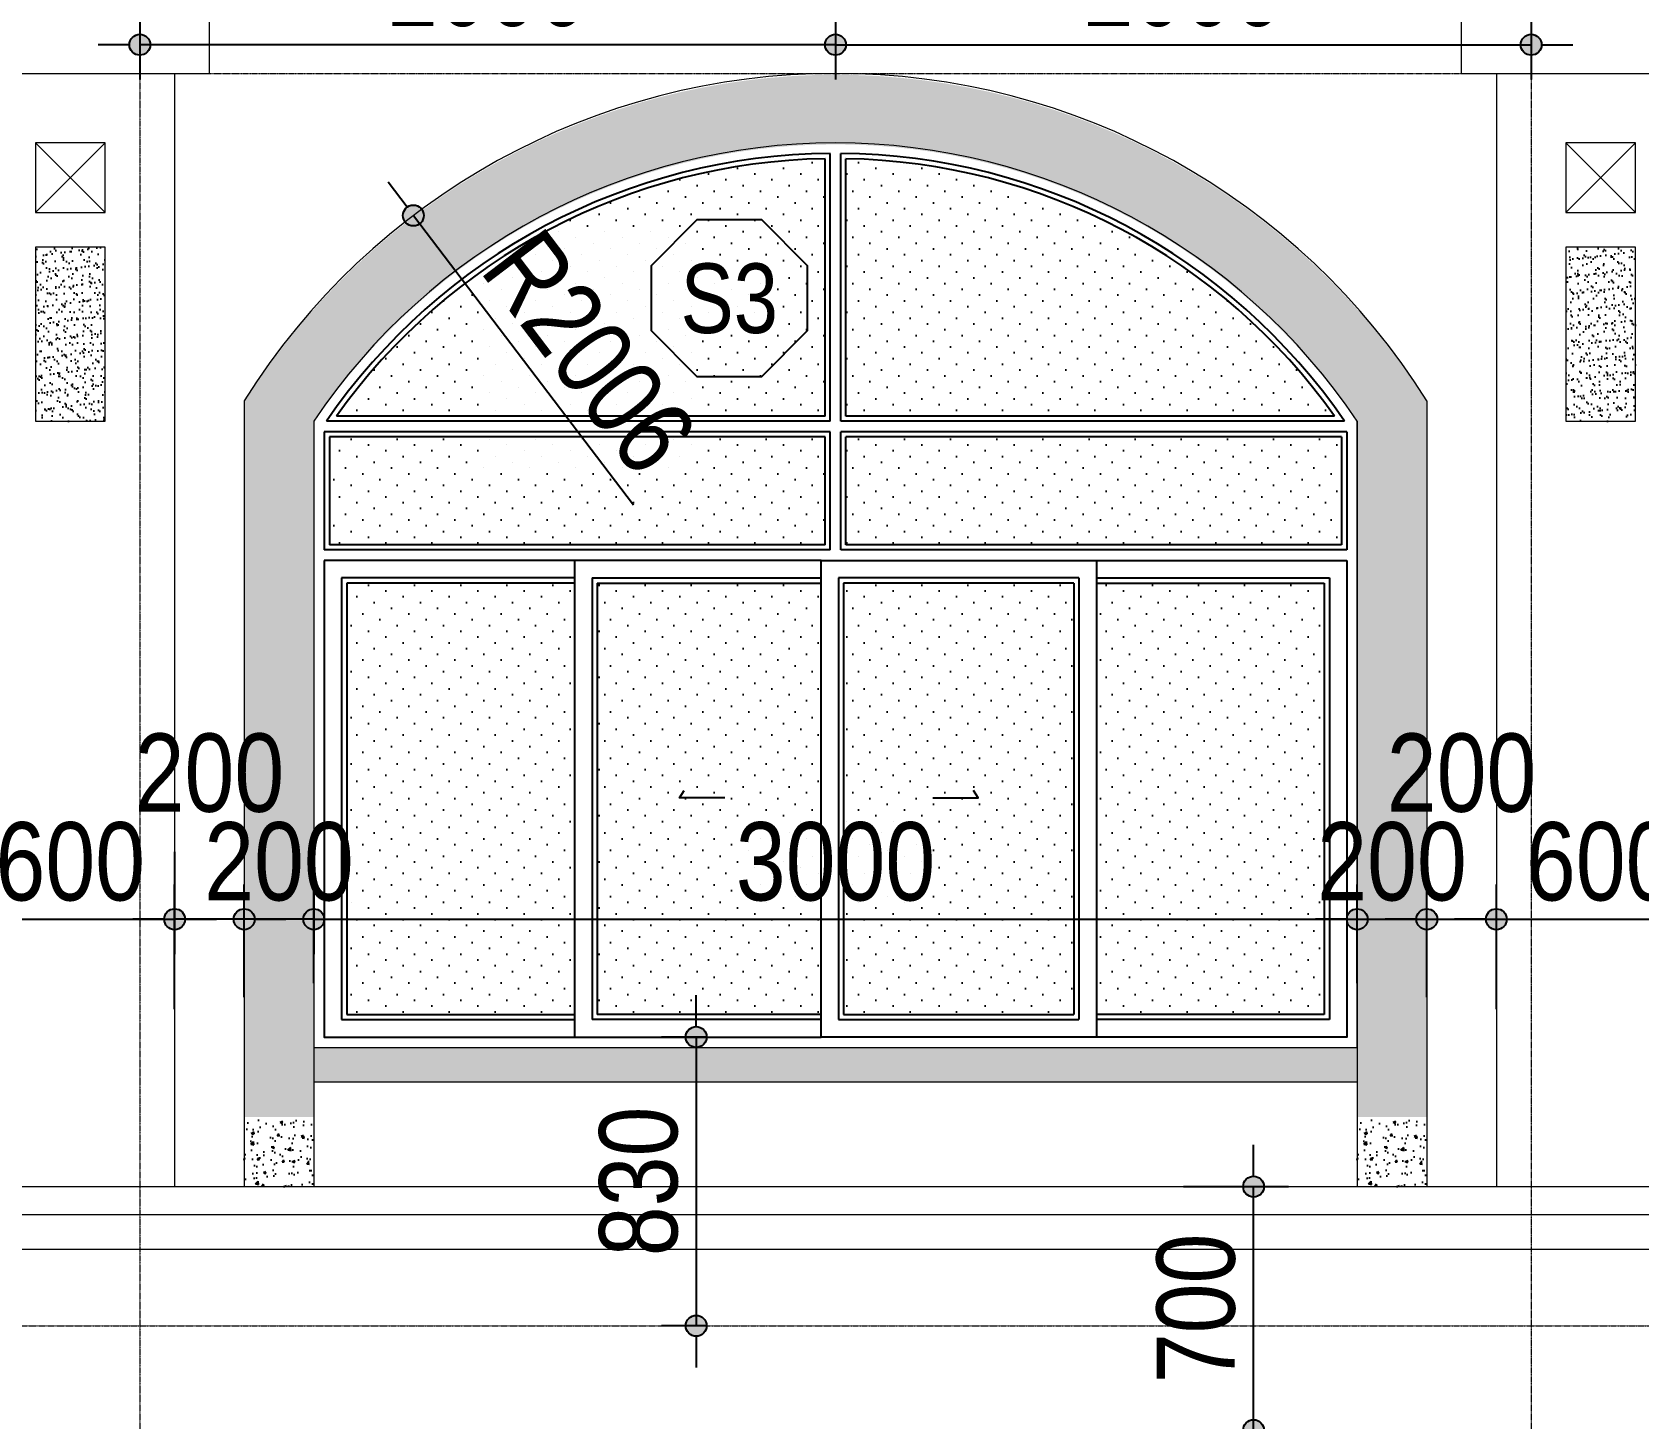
# Model space of a CAD drawing. Extents: x -79995 to 347433, y -157641 to 104789.
# Drawn here: x 1089 to 5708, y -22812 to -18826 of the extents above; entities that cross this region are included whole.
import ezdxf
from ezdxf.enums import TextEntityAlignment as Align

# ---------------------------------------------------------------- set-up
doc = ezdxf.new("R2010")
doc.units = 0
doc.linetypes.add('ACAD_ISO10W100', pattern=[18, 12, -3, 0, -3])
doc.layers.get('DEFPOINTS').update_dxf_attribs({"linetype": 'CONTINUOUS'})
for name, color, linetype in [('DIM', 1, 'CONTINUOUS'), ('DOOR', 20, 'CONTINUOUS'), ('HACTH', 8, 'CONTINUOUS'), ('HATCH', 8, 'CONTINUOUS'), ('KINH 1', 142, 'CONTINUOUS'), ('TAGS', 60, 'CONTINUOUS')]:
    doc.layers.add(name, color=color, linetype=linetype)
doc.layers.add('NET-THAY', color=2, linetype='CONTINUOUS', lineweight=13)
doc.layers.add('TRUC', color=24, linetype='CONTINUOUS', lineweight=0)
doc.styles.add('HEL-CONDENSE', font='')
doc.styles.add('VNI-HELVE-CONDENSEN', font='')
doc.styles.get('HEL-CONDENSE').set_extended_font_data('VNI-Helve-Condense')
doc.styles.get('VNI-HELVE-CONDENSEN').set_extended_font_data('VNI-Helve-Condense')
doc.dimstyles.new('D100', dxfattribs={"dimtxt": 225, "dimasz": 1.199999999999999, "dimexe": 100, "dimexo": 0, "dimgap": 50, "dimtad": 1, "dimdec": 0, "dimzin": 13, "dimdsep": 46, "dimtxsty": 'HEL-CONDENSE', "dimblk": 'D50', "dimcen": 0, "dimclrd": 1, "dimclre": 1, "dimclrt": 7, "dimadec": 0, "dimazin": 0, "dimtfac": 1, "dimtdec": 0, "dimtmove": 0, "dimatfit": 3, "dimldrblk": 'D50', "dimfxl": 1, "dimtolj": 1, "dimtzin": 13, "dimarcsym": 0})
pattern_1 = [(37.50000000000001, (-1312078.222546866, -316844.4464319737), (-1.200023471988034, 36.70599279970068), [0, -28.956, 0, -32.385, 0, -30.95625]), (7.499999999999999, (-1312078.222546866, -316844.4464319737), (33.7142462353502, 53.76188254262657), [0, -15.621, 0, -26.0985, 0, -10.00125]), (327.5, (-1312101.654046866, -316844.4464319737), (59.32442776810935, 0.1077888508909268), [0, -9.524999999999999, 0, -34.29, 0, -44.7675]), (317.5, (-1312101.654046866, -316844.4464319737), (57.26673393542229, 16.71969924429122), [0, -4.762499999999999, 0, -22.479, 0, -25.7175])]

# ---------------------------------------------------------------- blocks, each defined once
blk = doc.blocks.new('KH-CUADI')
at = {"layer": 'TAGS'}
blk.add_lwpolyline([(-124.2640687119201, 300), (-299.9999999999927, 124.2640687119419), (-300, -124.2640687119274), (-124.2640687119201, -300.0000000000146), (124.264068711891, -300.0000000000146), (300, -124.2640687119274), (300, 124.2640687119419), (124.2640687119128, 299.9999999999854)], close=True, dxfattribs=at)
at = {"layer": 'TAGS', "style": 'VNI-HELVE-CONDENSEN'}
blk.add_attdef('D', text='', height=300, dxfattribs=at).set_placement((0, 0), align=Align.MIDDLE)
blk = doc.blocks.new('D50')
at = {"layer": 'DIM'}
blk.add_hatch(color=256, dxfattribs=at).paths.add_polyline_path([(25, 0, 1), (-25, 0, 1)])
blk.add_line((25, 0), (99.99999999999818, 0), dxfattribs=at)
blk.add_circle((0, 0), 25, dxfattribs=at)
blk = doc.blocks.new('*D666')
at = {"layer": 'DEFPOINTS', "color": 0, "linetype": 'Continuous', "transparency": 16777216}
for p in [(898.4523360887542, -21181.76868716552), (1498.452336088754, -21181.76868716552), (1498.452336088754, -21375.63012887788)]:
    blk.add_point(p, dxfattribs=at)
at = {"layer": 'DIM', "color": 1, "linetype": 'Continuous', "lineweight": -2, "transparency": 16777216}
for p, q in [((898.4523360887542, -21181.76868716552), (898.4523360887542, -21475.63012887788)), ((1498.452336088754, -21181.76868716552), (1498.452336088754, -21475.63012887788)), ((899.6523360887543, -21375.63012887788), (1497.252336088754, -21375.63012887788))]:
    blk.add_line(p, q, dxfattribs=at)
at = {"layer": 'DIM', "color": 1, "linetype": 'Continuous', "lineweight": -2, "transparency": 16777216, "xscale": 1.199999999999999, "yscale": 1.199999999999999, "zscale": 1.199999999999999, "rotation": 180}
blk.add_blockref('D50', (898.4523360887542, -21375.63012887788), dxfattribs=at)
at = {"layer": 'DIM', "color": 1, "linetype": 'Continuous', "lineweight": -2, "transparency": 16777216, "xscale": 1.199999999999999, "yscale": 1.199999999999999, "zscale": 1.199999999999999}
blk.add_blockref('D50', (1498.452336088754, -21375.63012887788), dxfattribs=at)
at = {"layer": 'DIM', "color": 7, "linetype": 'Continuous', "transparency": 16777216, "insert": (1198.452336088754, -21210.73012887788), "char_height": 225, "attachment_point": 5, "style": 'HEL-CONDENSE'}
blk.add_mtext('\\A1;600', dxfattribs=at)
blk = doc.blocks.new('*D667')
at = {"layer": 'DEFPOINTS', "color": 0, "linetype": 'Continuous', "transparency": 16777216}
for p in [(1898.452336088754, -21266.93600987596), (4898.452336088754, -21375.63012887788), (4898.452336088754, -21559.66916472203)]:
    blk.add_point(p, dxfattribs=at)
at = {"layer": 'DIM', "color": 1, "linetype": 'Continuous', "lineweight": -2, "transparency": 16777216}
for p, q in [((1898.452336088754, -21266.93600987596), (1898.452336088754, -21475.63012887788)), ((4898.452336088754, -21559.66916472203), (4898.452336088754, -21275.63012887788)), ((1899.652336088754, -21375.63012887788), (4897.252336088754, -21375.63012887788))]:
    blk.add_line(p, q, dxfattribs=at)
at = {"layer": 'DIM', "color": 1, "linetype": 'Continuous', "lineweight": -2, "transparency": 16777216, "xscale": 1.199999999999999, "yscale": 1.199999999999999, "zscale": 1.199999999999999, "rotation": 180}
blk.add_blockref('D50', (1898.452336088754, -21375.63012887788), dxfattribs=at)
at = {"layer": 'DIM', "color": 1, "linetype": 'Continuous', "lineweight": -2, "transparency": 16777216, "xscale": 1.199999999999999, "yscale": 1.199999999999999, "zscale": 1.199999999999999}
blk.add_blockref('D50', (4898.452336088754, -21375.63012887788), dxfattribs=at)
at = {"layer": 'DIM', "color": 7, "linetype": 'Continuous', "transparency": 16777216, "insert": (3398.452336088754, -21210.73012887788), "char_height": 225, "attachment_point": 5, "style": 'HEL-CONDENSE'}
blk.add_mtext('\\A1;3000', dxfattribs=at)
blk = doc.blocks.new('*D668')
at = {"layer": 'DEFPOINTS', "color": 0, "linetype": 'Continuous', "transparency": 16777216}
for p in [(5098.452336088754, -21375.63012887788), (4898.452336088754, -21559.66916472203), (5098.452336088754, -21599.41999529273)]:
    blk.add_point(p, dxfattribs=at)
at = {"layer": 'DIM', "color": 1, "linetype": 'Continuous', "lineweight": -2, "transparency": 16777216}
for p, q in [((4898.452336088754, -21559.66916472203), (4898.452336088754, -21275.63012887788)), ((5098.452336088754, -21599.41999529273), (5098.452336088754, -21275.63012887788)), ((4899.652336088754, -21375.63012887788), (5097.252336088754, -21375.63012887788))]:
    blk.add_line(p, q, dxfattribs=at)
at = {"layer": 'DIM', "color": 1, "linetype": 'Continuous', "lineweight": -2, "transparency": 16777216, "xscale": 1.199999999999999, "yscale": 1.199999999999999, "zscale": 1.199999999999999, "rotation": 180}
blk.add_blockref('D50', (4898.452336088754, -21375.63012887788), dxfattribs=at)
at = {"layer": 'DIM', "color": 1, "linetype": 'Continuous', "lineweight": -2, "transparency": 16777216, "xscale": 1.199999999999999, "yscale": 1.199999999999999, "zscale": 1.199999999999999}
blk.add_blockref('D50', (5098.452336088754, -21375.63012887788), dxfattribs=at)
at = {"layer": 'DIM', "color": 7, "linetype": 'Continuous', "transparency": 16777216, "insert": (4998.452336088754, -21210.73012887788), "char_height": 225, "attachment_point": 5, "style": 'HEL-CONDENSE'}
blk.add_mtext('\\A1;200', dxfattribs=at)
blk = doc.blocks.new('*D669')
at = {"layer": 'DEFPOINTS', "color": 0, "linetype": 'Continuous', "transparency": 16777216}
for p in [(5298.452336088754, -21375.63012887788), (5098.452336088754, -21599.41999529273), (5298.452336088754, -21634.20414754719)]:
    blk.add_point(p, dxfattribs=at)
at = {"layer": 'DIM', "color": 1, "linetype": 'Continuous', "lineweight": -2, "transparency": 16777216}
for p, q in [((5098.452336088754, -21599.41999529273), (5098.452336088754, -21275.63012887788)), ((5298.452336088754, -21634.20414754719), (5298.452336088754, -21275.63012887788)), ((5099.652336088754, -21375.63012887788), (5297.252336088754, -21375.63012887788))]:
    blk.add_line(p, q, dxfattribs=at)
at = {"layer": 'DIM', "color": 1, "linetype": 'Continuous', "lineweight": -2, "transparency": 16777216, "xscale": 1.199999999999999, "yscale": 1.199999999999999, "zscale": 1.199999999999999, "rotation": 180}
blk.add_blockref('D50', (5098.452336088754, -21375.63012887788), dxfattribs=at)
at = {"layer": 'DIM', "color": 1, "linetype": 'Continuous', "lineweight": -2, "transparency": 16777216, "xscale": 1.199999999999999, "yscale": 1.199999999999999, "zscale": 1.199999999999999}
blk.add_blockref('D50', (5298.452336088754, -21375.63012887788), dxfattribs=at)
at = {"layer": 'DIM', "color": 7, "linetype": 'Continuous', "transparency": 16777216, "insert": (5198.452336088754, -20955.85229350262), "char_height": 225, "attachment_point": 5, "style": 'HEL-CONDENSE'}
blk.add_mtext('\\A1;200', dxfattribs=at)
blk = doc.blocks.new('*D670')
at = {"layer": 'DEFPOINTS', "color": 0, "linetype": 'Continuous', "transparency": 16777216}
for p in [(5898.452336088754, -21375.63012887788), (5898.452336088754, -21540.17881385301), (5298.452336088754, -21634.20414754719)]:
    blk.add_point(p, dxfattribs=at)
at = {"layer": 'DIM', "color": 1, "linetype": 'Continuous', "lineweight": -2, "transparency": 16777216}
for p, q in [((5298.452336088754, -21634.20414754719), (5298.452336088754, -21275.63012887788)), ((5898.452336088754, -21540.17881385301), (5898.452336088754, -21275.63012887788)), ((5299.652336088754, -21375.63012887788), (5897.252336088754, -21375.63012887788))]:
    blk.add_line(p, q, dxfattribs=at)
at = {"layer": 'DIM', "color": 1, "linetype": 'Continuous', "lineweight": -2, "transparency": 16777216, "xscale": 1.199999999999999, "yscale": 1.199999999999999, "zscale": 1.199999999999999, "rotation": 180}
blk.add_blockref('D50', (5298.452336088754, -21375.63012887788), dxfattribs=at)
at = {"layer": 'DIM', "color": 1, "linetype": 'Continuous', "lineweight": -2, "transparency": 16777216, "xscale": 1.199999999999999, "yscale": 1.199999999999999, "zscale": 1.199999999999999}
blk.add_blockref('D50', (5898.452336088754, -21375.63012887788), dxfattribs=at)
at = {"layer": 'DIM', "color": 7, "linetype": 'Continuous', "transparency": 16777216, "insert": (5598.452336088754, -21210.73012887788), "char_height": 225, "attachment_point": 5, "style": 'HEL-CONDENSE'}
blk.add_mtext('\\A1;600', dxfattribs=at)
blk = doc.blocks.new('*D691')
at = {"layer": 'DEFPOINTS', "color": 0, "linetype": 'Continuous', "transparency": 16777216}
for p in [(1698.452336088754, -21375.63012887788), (1898.452336088754, -21559.66916472203), (1698.452336088754, -21599.41999529273)]:
    blk.add_point(p, dxfattribs=at)
at = {"layer": 'DIM', "color": 1, "linetype": 'Continuous', "lineweight": -2, "transparency": 16777216}
for p, q in [((1698.452336088754, -21599.41999529273), (1698.452336088754, -21275.63012887788)), ((1898.452336088754, -21559.66916472203), (1898.452336088754, -21275.63012887788)), ((1897.252336088754, -21375.63012887788), (1699.652336088754, -21375.63012887788))]:
    blk.add_line(p, q, dxfattribs=at)
at = {"layer": 'DIM', "color": 1, "linetype": 'Continuous', "lineweight": -2, "transparency": 16777216, "xscale": 1.199999999999999, "yscale": 1.199999999999999, "zscale": 1.199999999999999, "rotation": 180}
blk.add_blockref('D50', (1698.452336088754, -21375.63012887788), dxfattribs=at)
at = {"layer": 'DIM', "color": 1, "linetype": 'Continuous', "lineweight": -2, "transparency": 16777216, "xscale": 1.199999999999999, "yscale": 1.199999999999999, "zscale": 1.199999999999999}
blk.add_blockref('D50', (1898.452336088754, -21375.63012887788), dxfattribs=at)
at = {"layer": 'DIM', "color": 7, "linetype": 'Continuous', "transparency": 16777216, "insert": (1798.452336088754, -21210.73012887788), "char_height": 225, "attachment_point": 5, "style": 'HEL-CONDENSE'}
blk.add_mtext('\\A1;200', dxfattribs=at)
blk = doc.blocks.new('*D692')
at = {"layer": 'DEFPOINTS', "color": 0, "linetype": 'Continuous', "transparency": 16777216}
for p in [(1498.452336088754, -21375.63012887788), (1698.452336088754, -21599.41999529273), (1498.452336088754, -21634.20414754719)]:
    blk.add_point(p, dxfattribs=at)
at = {"layer": 'DIM', "color": 1, "linetype": 'Continuous', "lineweight": -2, "transparency": 16777216}
for p, q in [((1498.452336088754, -21634.20414754719), (1498.452336088754, -21275.63012887788)), ((1698.452336088754, -21599.41999529273), (1698.452336088754, -21275.63012887788)), ((1697.252336088754, -21375.63012887788), (1499.652336088754, -21375.63012887788))]:
    blk.add_line(p, q, dxfattribs=at)
at = {"layer": 'DIM', "color": 1, "linetype": 'Continuous', "lineweight": -2, "transparency": 16777216, "xscale": 1.199999999999999, "yscale": 1.199999999999999, "zscale": 1.199999999999999, "rotation": 180}
blk.add_blockref('D50', (1498.452336088754, -21375.63012887788), dxfattribs=at)
at = {"layer": 'DIM', "color": 1, "linetype": 'Continuous', "lineweight": -2, "transparency": 16777216, "xscale": 1.199999999999999, "yscale": 1.199999999999999, "zscale": 1.199999999999999}
blk.add_blockref('D50', (1698.452336088754, -21375.63012887788), dxfattribs=at)
at = {"layer": 'DIM', "color": 7, "linetype": 'Continuous', "transparency": 16777216, "insert": (1598.452336088754, -20955.85229350262), "char_height": 225, "attachment_point": 5, "style": 'HEL-CONDENSE'}
blk.add_mtext('\\A1;200', dxfattribs=at)
blk = doc.blocks.new('*D730')
at = {"layer": 'DEFPOINTS', "color": 0, "linetype": 'Continuous', "transparency": 16777216}
for p in [(1398.452336088754, -18541.67015165085), (3398.452336092014, -18541.67015165085), (1398.452336088754, -18862.07713753934)]:
    blk.add_point(p, dxfattribs=at)
at = {"layer": 'DIM', "color": 1, "linetype": 'Continuous', "lineweight": -2, "transparency": 16777216}
for p, q in [((1398.452336088754, -18541.67015165085), (1398.452336088754, -18962.07713753934)), ((3398.452336092014, -18541.67015165085), (3398.452336092014, -18962.07713753934)), ((3397.252336092014, -18862.07713753934), (1399.652336088754, -18862.07713753934))]:
    blk.add_line(p, q, dxfattribs=at)
at = {"layer": 'DIM', "color": 1, "linetype": 'Continuous', "lineweight": -2, "transparency": 16777216, "xscale": 1.199999999999999, "yscale": 1.199999999999999, "zscale": 1.199999999999999, "rotation": 180}
blk.add_blockref('D50', (1398.452336088754, -18862.07713753934), dxfattribs=at)
at = {"layer": 'DIM', "color": 1, "linetype": 'Continuous', "lineweight": -2, "transparency": 16777216, "xscale": 1.199999999999999, "yscale": 1.199999999999999, "zscale": 1.199999999999999}
blk.add_blockref('D50', (3398.452336092014, -18862.07713753934), dxfattribs=at)
at = {"layer": 'DIM', "color": 7, "linetype": 'Continuous', "transparency": 16777216, "insert": (2398.452336090384, -18697.17713753934), "char_height": 225, "attachment_point": 5, "style": 'HEL-CONDENSE'}
blk.add_mtext('\\A1;2000', dxfattribs=at)
blk = doc.blocks.new('*D731')
at = {"layer": 'DEFPOINTS', "color": 0, "linetype": 'Continuous', "transparency": 16777216}
for p in [(3398.452336092014, -18541.67015165085), (5398.452336088754, -18541.67015165085), (5398.452336088754, -18862.07713753934)]:
    blk.add_point(p, dxfattribs=at)
at = {"layer": 'DIM', "color": 1, "linetype": 'Continuous', "lineweight": -2, "transparency": 16777216}
for p, q in [((3398.452336092014, -18541.67015165085), (3398.452336092014, -18962.07713753934)), ((5398.452336088754, -18541.67015165085), (5398.452336088754, -18962.07713753934)), ((3399.652336092014, -18862.07713753934), (5397.252336088754, -18862.07713753934))]:
    blk.add_line(p, q, dxfattribs=at)
at = {"layer": 'DIM', "color": 1, "linetype": 'Continuous', "lineweight": -2, "transparency": 16777216, "xscale": 1.199999999999999, "yscale": 1.199999999999999, "zscale": 1.199999999999999, "rotation": 180}
blk.add_blockref('D50', (3398.452336092014, -18862.07713753934), dxfattribs=at)
at = {"layer": 'DIM', "color": 1, "linetype": 'Continuous', "lineweight": -2, "transparency": 16777216, "xscale": 1.199999999999999, "yscale": 1.199999999999999, "zscale": 1.199999999999999}
blk.add_blockref('D50', (5398.452336088754, -18862.07713753934), dxfattribs=at)
at = {"layer": 'DIM', "color": 7, "linetype": 'Continuous', "transparency": 16777216, "insert": (4398.452336090384, -18697.17713753934), "char_height": 225, "attachment_point": 5, "style": 'HEL-CONDENSE'}
blk.add_mtext('\\A1;2000', dxfattribs=at)
blk = doc.blocks.new('*D732')
at = {"layer": 'DEFPOINTS', "color": 0, "linetype": 'Continuous', "transparency": 16777216}
for p in [(2184.821244792549, -19352.95350331062), (3398.452336089456, -20950.49493837328)]:
    blk.add_point(p, dxfattribs=at)
at = {"layer": 'DIM', "color": 1, "linetype": 'Continuous', "lineweight": -2, "transparency": 16777216}
blk.add_line((2817.330986379759, -20185.54631303054), (2185.547154977998, -19353.9090421129), dxfattribs=at)
at = {"layer": 'DIM', "color": 1, "linetype": 'Continuous', "lineweight": -2, "transparency": 16777216, "xscale": 1.199999999999999, "yscale": 1.199999999999999, "zscale": 1.199999999999999, "rotation": 127.2234562450061}
blk.add_blockref('D50', (2184.821244792549, -19352.95350331062), dxfattribs=at)
at = {"layer": 'DIM', "color": 7, "linetype": 'Continuous', "transparency": 16777216, "insert": (2690.274409955619, -19745.70196966874), "char_height": 225, "attachment_point": 5, "rotation": 307.22345624500605, "style": 'HEL-CONDENSE'}
blk.add_mtext('\\A1;R2006', dxfattribs=at)
blk = doc.blocks.new('*D753')
at = {"layer": 'DEFPOINTS', "color": 0, "linetype": 'Continuous', "transparency": 16777216}
for p in [(4513.755006304711, -22844.24493837212), (4600.415038828536, -22844.24493837212), (4513.755006304711, -23544.24493837212)]:
    blk.add_point(p, dxfattribs=at)
at = {"layer": 'DIM', "color": 1, "linetype": 'Continuous', "lineweight": -2, "transparency": 16777216}
for p, q in [((4513.755006304711, -22844.24493837212), (4700.415038828536, -22844.24493837212)), ((4600.415038828536, -23543.04493837212), (4600.415038828536, -22845.44493837212)), ((4513.755006304711, -23544.24493837212), (4700.415038828536, -23544.24493837212))]:
    blk.add_line(p, q, dxfattribs=at)
at = {"layer": 'DIM', "color": 1, "linetype": 'Continuous', "lineweight": -2, "transparency": 16777216, "xscale": 1.199999999999999, "yscale": 1.199999999999999, "zscale": 1.199999999999999}
for p, rotation in [((4600.415038828536, -22844.24493837212), 90), ((4600.415038828536, -23544.24493837212), 270)]:
    blk.add_blockref('D50', p, dxfattribs=dict(at, rotation=rotation))
at = {"layer": 'DIM', "color": 7, "linetype": 'Continuous', "transparency": 16777216, "insert": (4435.515038828528, -23194.24493837211), "char_height": 225, "attachment_point": 5, "rotation": 90, "style": 'HEL-CONDENSE'}
blk.add_mtext('\\A1;700', dxfattribs=at)
blk = doc.blocks.new('*D754')
at = {"layer": 'DEFPOINTS', "color": 0, "linetype": 'Continuous', "transparency": 16777216}
for p in [(4398.984395533569, -22144.24493837212), (4600.415038828536, -22144.24493837212), (4398.984395533569, -22844.24493837212)]:
    blk.add_point(p, dxfattribs=at)
at = {"layer": 'DIM', "color": 1, "linetype": 'Continuous', "lineweight": -2, "transparency": 16777216}
for p, q in [((4398.984395533569, -22144.24493837212), (4700.415038828536, -22144.24493837212)), ((4600.415038828537, -22843.04493837212), (4600.415038828536, -22145.44493837212)), ((4398.984395533569, -22844.24493837212), (4700.415038828537, -22844.24493837212))]:
    blk.add_line(p, q, dxfattribs=at)
at = {"layer": 'DIM', "color": 1, "linetype": 'Continuous', "lineweight": -2, "transparency": 16777216, "xscale": 1.199999999999999, "yscale": 1.199999999999999, "zscale": 1.199999999999999}
for p, rotation in [((4600.415038828536, -22144.24493837212), 90), ((4600.415038828537, -22844.24493837212), 270)]:
    blk.add_blockref('D50', p, dxfattribs=dict(at, rotation=rotation))
at = {"layer": 'DIM', "color": 7, "linetype": 'Continuous', "transparency": 16777216, "insert": (4435.515038828529, -22494.24493837211), "char_height": 225, "attachment_point": 5, "rotation": 90, "style": 'HEL-CONDENSE'}
blk.add_mtext('\\A1;700', dxfattribs=at)
blk = doc.blocks.new('*D755')
at = {"layer": 'DEFPOINTS', "color": 0, "linetype": 'Continuous', "transparency": 16777216}
for p in [(3025.075794022298, -21714.24493838818), (2997.915811249769, -22544.24493837212), (3025.075794022298, -22544.24493837212)]:
    blk.add_point(p, dxfattribs=at)
at = {"layer": 'DIM', "color": 1, "linetype": 'Continuous', "lineweight": -2, "transparency": 16777216}
for p, q in [((3025.075794022298, -21714.24493838818), (2897.915811249769, -21714.24493838818)), ((2997.915811249769, -21715.44493838818), (2997.915811249769, -22543.04493837212)), ((3025.075794022298, -22544.24493837212), (2897.915811249769, -22544.24493837212))]:
    blk.add_line(p, q, dxfattribs=at)
at = {"layer": 'DIM', "color": 1, "linetype": 'Continuous', "lineweight": -2, "transparency": 16777216, "xscale": 1.199999999999999, "yscale": 1.199999999999999, "zscale": 1.199999999999999}
for p, rotation in [((2997.915811249769, -21714.24493838818), 90), ((2997.915811249769, -22544.24493837212), 270)]:
    blk.add_blockref('D50', p, dxfattribs=dict(at, rotation=rotation))
at = {"layer": 'DIM', "color": 7, "linetype": 'Continuous', "transparency": 16777216, "insert": (2833.015811249762, -22129.24493838015), "char_height": 225, "attachment_point": 5, "rotation": 90, "style": 'HEL-CONDENSE'}
blk.add_mtext('\\A1;830', dxfattribs=at)

msp = doc.modelspace()

# ---------------------------------------------------------------- hatches: boundary and pattern name
at = {"layer": 'HACTH'}
h = msp.add_hatch(dxfattribs=at)
h.set_pattern_fill('AR-CONC', color=256, scale=10, style=0)
h.set_pattern_definition([(49.99999999999999, (-1056383.616643924, 273355.7171070103), (71.72601826007535, -6.275213498259511), [7.5, -82.5]), (355, (-1056383.616643924, 273355.7171070103), (-13.8751333613, 75.21921337000119), [6, -66]), (100.4514, (-1056377.639475925, 273355.1941730103), (57.85093817140216, 68.94395420609536), [6.374018999999985, -70.11421119999976]), (46.18420000000001, (-1056383.616643924, 273375.7171070103), (106.7241048625644, -16.55190143290181), [11.25, -123.75]), (96.6356, (-1056374.722969425, 273374.3377763103), (93.46627055487033, 97.41178709004417), [9.561028799999999, -105.1713]), (351.1842, (-1056383.616643924, 273375.7171070103), (93.46619451336272, 97.41186009253246), [9, -99]), (21, (-1056373.616643924, 273370.7171070103), (59.69070521184616, -40.26188906653388), [7.5, -82.5]), (326.0000000000001, (-1056373.616643924, 273370.7171070103), (24.33153319215817, 72.5150045046853), [6, -66]), (71.4514, (-1056368.642420625, 273367.3619464103), (84.02226285814899, 32.25304967099524), [6.374019000000001, -70.1142112]), (37.50000000000001, (-1056383.616643924, 273355.7171070103), (1.215985531729067, 33.28938538313115), [0, -65.19999999999999, 0, -67, 0, -66.25]), (7.499999999999999, (-1056383.616643924, 273355.7171070103), (26.30695374421486, 39.44117118823603), [0, -38.2, 0, -63.7, 0, -25.25]), (327.5, (-1056405.916643925, 273355.7171070103), (53.38224361724091, -2.25548717343798), [0, -25, 0, -78, 0, -103.5]), (317.5, (-1056415.916643925, 273355.7171070103), (58.31861693423862, 10.01049823323176), [0, -32.5, 0, -51.8, 0, -73.5])])
edge = h.paths.add_edge_path()
edge.add_line((1698.581806828268, -21944.24493835616), (1898.581806828268, -21944.2449383561))
edge.add_line((1898.581806828268, -21944.24493835616), (1898.581806828268, -19948.30714178004))
edge.add_arc((3398.581806828268, -20954.55714177963), 1806.249999999806, 33.85502612828492, 146.1449738717151, ccw=False)
edge.add_line((4898.581806828268, -19948.30714177998), (4898.581806828501, -21944.2449383561))
edge.add_line((4898.581806828734, -21944.24493835616), (5098.581806828734, -21944.24493835616))
edge.add_line((5098.581806828734, -21944.24493835616), (5098.581806828501, -19889.17502136511))
edge.add_arc((3398.581806828268, -20954.55714177963), 2006.249999999736, 32.07518150008558, 147.9248184999144)
edge.add_line((1698.581806828268, -19889.17502136511), (1698.581806828268, -21944.24493835622))
h = msp.add_hatch(dxfattribs=at)
h.set_pattern_fill('ANSI32', color=256, scale=20, angle=135, style=0)
h.set_pattern_definition([(180, (-175482.6380605041, -528282.3804768049), (-1.4210854715202e-14, -190.5), []), (180, (-175546.1380879323, -528218.8804493768), (-1.4210854715202e-14, -190.5), [])])
h.paths.add_polyline_path([(-10351.54766391055, -21844.24493837211), (-12701.54766391055, -21844.24493837211), (-12701.54766391055, -22544.24493837211), (-11951.54766391125, -22544.24493837211), (-11951.54766391101, -22419.24493837211, 0.4142135623730951), (-11901.54766391101, -22369.24493837211), (-11101.54766391101, -22369.24493837211, 0.4142135623730951), (-11051.54766391101, -22419.24493837211), (-11051.54766391101, -22544.24493837211), (-10351.54766391055, -22544.24493837211)])
h.paths.add_polyline_path([(-7401.547663911013, -21844.24493837211), (-9751.547663910547, -21844.24493837211), (-9751.547663910547, -22544.24493837211), (-9051.547663911246, -22544.24493837211), (-9051.547663911013, -22419.24493837211, 0.4142135623730951), (-9001.547663911013, -22369.24493837211), (-8201.547663911013, -22369.24493837211, 0.4142135623730951), (-8151.547663911013, -22419.24493837211), (-8151.547663911013, -22544.24493837211), (-7401.547663911013, -22544.24493837211)])
h.paths.add_polyline_path([(-4401.547663911013, -21844.24493837211), (-6801.547663911013, -21844.24493837211), (-6801.547663911013, -22544.24493837211), (-6051.547663911013, -22544.24493837211), (-6051.547663911013, -22419.24493837211, 0.4142135623730951), (-6001.547663911013, -22369.24493837211), (-5201.547663911013, -22369.24493837211, 0.4142135623730951), (-5151.547663911013, -22419.24493837211), (-5151.547663911013, -22544.24493837211), (-4401.547663911479, -22544.24493837211)])
h.paths.add_polyline_path([(1097.128649302293, -22359.64157116337), (5770.555315969046, -22359.64157116337), (5770.555315969046, -22813.76157116337), (1097.128649302293, -22813.76157116337)], flags=9)
edge = h.paths.add_edge_path()
edge.add_line((-12701.54766391055, -23444.24493837223), (-10351.54766391055, -23444.24493837223))
edge.add_line((-10351.54766391055, -23444.24493837223), (-10351.54766391055, -22544.24493837217))
edge.add_line((-10351.54766391055, -22544.24493837211), (-11051.54766391101, -22544.24493837211))
edge.add_line((-11051.54766391101, -22544.24493837211), (-11051.54766391101, -22669.24493837211))
edge.add_arc((-11051.54766391101, -22719.24493837211), 49.99999999999999, 90, 180)
edge.add_line((-11101.54766391101, -22719.24493837211), (-11901.54766391101, -22719.24493837211))
edge.add_arc((-11951.54766391101, -22719.24493837211), 49.99999999999999, 0, 90)
edge.add_line((-11951.54766391101, -22669.24493837211), (-11951.54766391101, -22544.24493837211))
edge.add_line((-11951.54766391101, -22544.24493837211), (-12701.54766391055, -22544.24493837211))
edge.add_line((-12701.54766391055, -22544.24493837211), (-12701.54766391055, -23444.24493837217))
edge = h.paths.add_edge_path()
edge.add_line((-9751.547663910547, -23444.24493837211), (-7401.547663911246, -23444.24493837217))
edge.add_line((-7401.547663911013, -23444.24493837223), (-7401.54766391078, -22544.24493837217))
edge.add_line((-7401.547663911013, -22544.24493837211), (-8151.547663911479, -22544.24493837211))
edge.add_line((-8151.547663911246, -22544.24493837211), (-8151.547663911013, -22669.24493837211))
edge.add_arc((-8151.547663911013, -22719.24493837211), 49.99999999999999, 90, 180)
edge.add_line((-8201.547663911013, -22719.24493837211), (-9001.547663911013, -22719.24493837211))
edge.add_arc((-9051.547663911013, -22719.24493837211), 49.99999999999999, 0, 90)
edge.add_line((-9051.547663911013, -22669.24493837211), (-9051.547663911013, -22544.24493837211))
edge.add_line((-9051.547663911013, -22544.24493837211), (-9751.547663910547, -22544.24493837211))
edge.add_line((-9751.547663910547, -22544.24493837211), (-9751.547663910547, -23444.24493837211))
edge = h.paths.add_edge_path()
edge.add_line((-6801.547663911013, -23444.24493837223), (-4401.547663911013, -23444.24493837217))
edge.add_line((-4401.547663911013, -23444.24493837223), (-4401.547663911013, -22544.24493837217))
edge.add_line((-4401.547663911013, -22544.24493837211), (-5151.547663911013, -22544.24493837211))
edge.add_line((-5151.547663911013, -22544.24493837211), (-5151.547663911013, -22669.24493837211))
edge.add_arc((-5151.547663911013, -22719.24493837211), 49.99999999999999, 90, 180)
edge.add_line((-5201.547663911013, -22719.24493837211), (-6001.547663911013, -22719.24493837211))
edge.add_arc((-6051.547663911013, -22719.24493837211), 49.99999999999999, 0, 90)
edge.add_line((-6051.547663911013, -22669.24493837211), (-6051.547663911013, -22544.24493837211))
edge.add_line((-6051.547663911013, -22544.24493837211), (-6801.547663911013, -22544.24493837211))
edge.add_line((-6801.547663911013, -22544.24493837211), (-6801.547663911013, -23444.24493837223))
h = msp.add_hatch(dxfattribs=at)
h.set_pattern_fill('AR-CONC', color=256, scale=10, style=0)
h.set_pattern_definition([(49.99999999999999, (-1059583.746114664, 273487.2607115179), (71.72601826007535, -6.275213498259511), [7.5, -82.5]), (355, (-1059583.746114664, 273487.2607115179), (-13.8751333613, 75.21921337000119), [6, -66]), (100.4514, (-1059577.768946664, 273486.7377775179), (57.85093817140216, 68.94395420609536), [6.374018999999991, -70.11421119999984]), (46.18420000000001, (-1059583.746114664, 273507.2607115179), (106.7241048625644, -16.55190143290181), [11.25, -123.75]), (96.6356, (-1059574.852440164, 273505.8813808179), (93.46627055487033, 97.41178709004417), [9.561028799999999, -105.1713]), (351.1842, (-1059583.746114664, 273507.2607115179), (93.46619451336272, 97.41186009253246), [9, -99]), (21, (-1059573.746114664, 273502.2607115179), (59.69070521184616, -40.26188906653388), [7.5, -82.5]), (326.0000000000001, (-1059573.746114664, 273502.2607115179), (24.33153319215817, 72.5150045046853), [6, -66]), (71.4514, (-1059568.771891364, 273498.9055509178), (84.02226285814899, 32.25304967099524), [6.374019000000001, -70.1142112]), (37.50000000000001, (-1059583.746114664, 273487.2607115179), (1.215985531729067, 33.28938538313115), [0, -65.19999999999999, 0, -67, 0, -66.25]), (7.499999999999999, (-1059583.746114664, 273487.2607115179), (26.30695374421486, 39.44117118823603), [0, -38.2, 0, -63.7, 0, -25.25]), (327.5, (-1059606.046114664, 273487.2607115179), (53.38224361724091, -2.25548717343798), [0, -25, 0, -78, 0, -103.5]), (317.5, (-1059616.046114664, 273487.2607115179), (58.31861693423862, 10.01049823323176), [0, -32.5, 0, -51.8, 0, -73.5])])
h.paths.add_polyline_path([(1698.452336088754, -21952.12077138753), (1898.452336088754, -21952.12077138753), (1898.452336088754, -22144.24493837211), (1698.452336088754, -22144.24493837211)])
h = msp.add_hatch(dxfattribs=at)
h.set_pattern_fill('AR-CONC', color=256, scale=10, style=0)
h.set_pattern_definition([(49.99999999999999, (-1056383.746114664, 273487.2607115179), (71.72601826007535, -6.275213498259511), [7.5, -82.5]), (355, (-1056383.746114664, 273487.2607115179), (-13.8751333613, 75.21921337000119), [6, -66]), (100.4514, (-1056377.768946664, 273486.7377775179), (57.85093817140216, 68.94395420609536), [6.374018999999992, -70.11421119999986]), (46.18420000000001, (-1056383.746114664, 273507.2607115179), (106.7241048625644, -16.55190143290181), [11.25, -123.75]), (96.6356, (-1056374.852440164, 273505.8813808179), (93.46627055487033, 97.41178709004417), [9.561028799999999, -105.1713]), (351.1842, (-1056383.746114664, 273507.2607115179), (93.46619451336272, 97.41186009253246), [9, -99]), (21, (-1056373.746114664, 273502.2607115179), (59.69070521184616, -40.26188906653388), [7.5, -82.5]), (326.0000000000001, (-1056373.746114664, 273502.2607115179), (24.33153319215817, 72.5150045046853), [6, -66]), (71.4514, (-1056368.771891364, 273498.9055509178), (84.02226285814899, 32.25304967099524), [6.374019000000001, -70.1142112]), (37.50000000000001, (-1056383.746114664, 273487.2607115179), (1.215985531729067, 33.28938538313115), [0, -65.19999999999999, 0, -67, 0, -66.25]), (7.499999999999999, (-1056383.746114664, 273487.2607115179), (26.30695374421486, 39.44117118823603), [0, -38.2, 0, -63.7, 0, -25.25]), (327.5, (-1056406.046114664, 273487.2607115179), (53.38224361724091, -2.25548717343798), [0, -25, 0, -78, 0, -103.5]), (317.5, (-1056416.046114664, 273487.2607115179), (58.31861693423862, 10.01049823323176), [0, -32.5, 0, -51.8, 0, -73.5])])
h.paths.add_polyline_path([(4898.452336088754, -21952.12077138753), (5098.452336088754, -21952.12077138753), (5098.452336088754, -22144.24493837211), (4898.452336088754, -22144.24493837211)])
at = {"layer": 'HATCH'}
h = msp.add_hatch(dxfattribs=at)
h.set_pattern_fill('AR-SAND', color=256, scale=0.75, style=0)
h.set_pattern_definition(pattern_1)
h.paths.add_polyline_path([(1098.452336089686, -19944.24493837211), (1298.452336088754, -19944.24493837211), (1298.452336088754, -19444.24493837211), (1098.452336088754, -19444.24493837211)])
h = msp.add_hatch(dxfattribs=at)
h.set_pattern_fill('AR-SAND', color=256, scale=0.75, style=0)
h.set_pattern_definition(pattern_1)
h.paths.add_polyline_path([(5498.45233608922, -19944.24493837211), (5698.452336088754, -19944.24493837211), (5698.452336088754, -19444.24493837211), (5498.452336088754, -19444.24493837211)])
h = msp.add_hatch(dxfattribs=at)
h.set_pattern_fill('AR-SAND', color=256, scale=0.75, style=0)
h.set_pattern_definition(pattern_1)
h.paths.add_polyline_path([(4898.452336088754, -21744.24493838818), (1898.452336088754, -21744.24493838818), (1898.452336088754, -21844.24493838818), (4898.452336088754, -21844.24493838818)])
at = {"layer": 'KINH 1'}
h = msp.add_hatch(dxfattribs=at)
h.set_pattern_fill('DOTS', color=256, scale=750, angle=45, style=0)
h.set_pattern_definition([(45, (-1056383.746114664, 273359.7793104183), (-16.5728151840597, 49.71844555217913), [0, -46.875])])
h.paths.add_polyline_path([(3368.452336088754, -19189.50045726198, 0.2381619137463601), (1963.513312994037, -19929.24493837211), (3368.452336088754, -19929.24493837223)])
h.paths.add_polyline_path([(3428.45233608922, -19189.50045726198), (3428.452336088754, -19929.24493837211), (4833.391359183472, -19929.24493837211, 0.23816191374636)])
h.paths.add_polyline_path([(3428.45233608922, -20299.24493838818), (4853.45233608922, -20299.24493838818), (4853.452336088754, -19989.24493837211), (3428.45233608922, -19989.24493837211)])
h.paths.add_polyline_path([(1943.452336088754, -20299.24493838818), (3368.452336088754, -20299.24493838818), (3368.452336088754, -19989.24493837211), (1943.452336088754, -19989.24493837211)])
h = msp.add_hatch(dxfattribs=at)
h.set_pattern_fill('DOTS', color=256, scale=750, angle=45, style=0)
h.set_pattern_definition([(45, (-1056383.746114664, 273487.2607115179), (-16.5728151840597, 49.71844555217913), [0, -46.875])])
h.paths.add_polyline_path([(2648.452336088754, -20409.24493837211), (1993.45233608922, -20409.24493837211), (1993.452336088754, -21649.24493838818), (2648.452336088754, -21649.24493838818)])
h.paths.add_polyline_path([(3356.880148804281, -20409.24493837211), (2713.452336088754, -20409.24493837211), (2713.452336088754, -21649.24493838818), (3356.880148804281, -21649.24493838818)])
h.paths.add_polyline_path([(4083.45233608922, -20409.24493837211), (3421.880148803815, -20409.24493837211), (3421.880148804281, -21649.24493838806), (4083.45233608922, -21649.24493838818)])
h.paths.add_polyline_path([(4803.452336088754, -20409.24493837211), (4148.452336088754, -20409.24493837211), (4148.452336088754, -21649.24493838818), (4803.452336088754, -21649.24493838806)])

# ---------------------------------------------------------------- linework, layer by layer
at = {"layer": 'DOOR', "color": 8}
for p, q in [((3368.452336088754, -19929.24493837211), (3368.452336088754, -19189.50045726198)), ((3428.452336088754, -19929.24493837211), (3428.45233608922, -19189.50045726198)), ((3368.452336088754, -19929.24493837211), (1963.513312994037, -19929.24493837211)), ((4833.391359183472, -19929.24493837211), (3428.452336088754, -19929.24493837211)), ((3368.452336088754, -19989.24493837211), (1943.452336088754, -19989.24493837211)), ((3368.452336088754, -20299.24493837223), (3368.452336088754, -19989.24493837223)), ((3428.45233608922, -20299.24493837223), (3428.45233608922, -19989.24493837211)), ((4853.452336088754, -19989.24493837211), (3428.45233608922, -19989.24493837211)), ((4853.452336088754, -19989.24493838818), (4853.452336088754, -20299.24493837211)), ((3368.452336088754, -20299.24493837223), (1943.452336088754, -20299.24493837211)), ((4853.452336088754, -20299.24493837211), (3428.45233608922, -20299.24493837223)), ((3428.45233608922, -20299.24493837211), (3428.45233608922, -20299.24493837211)), ((2648.452336088754, -20409.24493837211), (1993.452336088754, -20409.24493837211)), ((1993.452336088754, -20409.24493837211), (1993.452336088754, -21649.24493838818)), ((2713.452336088754, -20409.24493837211), (2713.452336088754, -21649.24493838818)), ((2713.452336088754, -20409.24493837211), (3356.880148804281, -20409.24493837211)), ((4083.45233608922, -20409.24493837211), (3421.880148803815, -20409.24493837211)), ((3421.880148803815, -20409.24493837211), (3421.880148804281, -21649.24493838818)), ((4083.45233608922, -20409.24493837211), (4083.452336088754, -21649.24493838818)), ((4148.452336088754, -20409.24493837211), (4803.452336088754, -20409.24493837211)), ((4803.452336088754, -20409.24493837211), (4803.452336088754, -21649.24493838818)), ((1993.452336088754, -21649.24493838818), (2648.452336088754, -21649.24493838818)), ((3356.880148804281, -21649.24493838818), (2713.452336088754, -21649.24493838818)), ((3421.880148804281, -21649.24493838806), (4083.452336088754, -21649.24493838818)), ((4803.452336088754, -21649.24493838818), (4148.452336088754, -21649.24493838818))]:
    msp.add_line(p, q, dxfattribs=at)
at = {"layer": 'DOOR'}
for p, q in [((3383.452336088754, -19944.24493837211), (3383.452336088754, -19174.30827518034)), ((3413.45233608922, -19944.24493837211), (3413.45233608922, -19174.30827518034)), ((3383.452336088754, -19944.24493837211), (1934.715679446235, -19944.24493837211)), ((4862.188992731739, -19944.24493837211), (3413.45233608922, -19944.24493837211)), ((3383.452336088754, -19974.24493837211), (1928.452336088754, -19974.24493837211)), ((3383.452336088754, -20314.24493837211), (3383.452336088754, -19974.24493837223)), ((3413.45233608922, -20314.24493837211), (3413.45233608922, -19974.24493837223)), ((4868.452336088754, -19974.24493837211), (3413.45233608922, -19974.24493837211)), ((4868.452336088754, -19974.24493837211), (4868.452336088754, -20314.24493837211)), ((3383.452336088754, -20314.24493837211), (1928.452336088754, -20314.24493837211)), ((4868.452336088754, -20314.24493837211), (3413.45233608922, -20314.24493837211)), ((3356.880148804281, -20344.24493837211), (1928.452336088754, -20344.24493837211)), ((2648.452336088754, -20344.24493837211), (2648.452336088754, -21714.24493838818)), ((3356.880148804281, -20344.24493837211), (4868.452336088754, -20344.24493837211)), ((4148.452336088754, -20344.24493837211), (4148.452336088754, -21714.24493838818)), ((2648.452336088754, -20394.24493837211), (1978.452336088754, -20394.24493837211)), ((1978.452336088754, -20394.24493837211), (1978.452336088754, -21664.24493838818)), ((2698.452336088754, -20394.24493837211), (2698.452336088754, -21664.24493838818)), ((2698.452336088754, -20394.24493837211), (3356.880148804281, -20394.24493837211)), ((4098.452336088754, -20394.24493837211), (3406.880148803815, -20394.24493837211)), ((3406.880148803815, -20394.24493837211), (3406.880148803815, -21664.24493838818)), ((4098.452336088754, -20394.24493837211), (4098.452336088754, -21664.24493838818)), ((4148.452336088754, -20394.24493837211), (4818.452336088754, -20394.24493837211)), ((4818.452336088754, -20394.24493837211), (4818.452336088754, -21664.24493838818)), ((1978.452336088754, -21664.24493838818), (2648.452336088754, -21664.24493838818)), ((3356.880148804281, -21664.24493838818), (2698.452336088754, -21664.24493838818)), ((3406.880148803815, -21664.24493838818), (4098.452336088754, -21664.24493838818)), ((4818.452336088754, -21664.24493838818), (4148.452336088754, -21664.24493838818))]:
    msp.add_line(p, q, dxfattribs=at)
for points in [[(1928.452336088754, -19974.24493837211), (1928.452336088754, -20314.24493837211)], [(1928.452336088754, -20344.24493837211), (1928.452336088754, -21714.24493838818), (3356.880148804281, -21714.24493838818), (3356.880148804281, -20344.24493837211)], [(4868.452336088754, -20344.24493837211), (4868.452336088754, -21714.24493838818), (3356.880148804281, -21714.24493838818), (3356.880148804281, -20344.24493837211)], [(3080.240573069081, -21026.71078026312), (2949.845102876425, -21026.71078026312), (2963.135216259863, -21005.98386256275)], [(3678.479879132006, -21026.71078026312), (3808.875349324662, -21026.71078026312), (3795.585235941224, -21005.98386256275)]]:
    msp.add_lwpolyline(points, dxfattribs=at)
at = {"layer": 'DOOR', "color": 8}
msp.add_lwpolyline([(1943.452336088754, -19989.24493837211), (1943.452336088754, -20299.24493837211)], dxfattribs=at)
at = {"layer": 'DOOR'}
for start, end in [(90.48385469766653, 145.4933097916615), (34.5066902083385, 89.5161453023335)]:
    msp.add_arc((3398.452336088754, -20950.49493837188), 1776.249999999838, start, end, dxfattribs=at)
at = {"layer": 'DOOR', "color": 8}
for start, end in [(90.97598666221613, 144.5604386061331), (35.43956139386688, 89.02401333778386)]:
    msp.add_arc((3398.452336088754, -20950.49493837188), 1761.249999999838, start, end, dxfattribs=at)
at = {"layer": 'NET-THAY'}
for p, q in [((1598.452336088754, -18944.24493837211), (1598.452336088754, -18544.24493837211)), ((5198.452336088754, -18944.24493837211), (5198.45233608922, -18544.24493837211)), ((4898.452336088754, -21744.24493838818), (4898.452336088754, -19944.24493838818)), ((1898.452336088754, -21744.24493838818), (4898.452336088754, -21744.24493838818))]:
    msp.add_line(p, q, dxfattribs=at)
for points in [[(5198.452336088754, -18944.24493837211), (6398.452336088754, -18944.24493837211), (6398.452336088754, -18244.24493837211)], [(898.4523360887542, -18944.24493837211), (1598.452336088754, -18944.24493837211)], [(1498.452336088754, -18944.24493837211), (1498.452336088754, -22144.24493837211)], [(5298.452336088754, -18944.24493837211), (5298.452336088754, -22144.24493837211)], [(1298.452336088754, -19144.24493837211), (1098.452336088754, -19144.24493837211), (1098.452336088754, -19344.24493837211), (1298.452336088754, -19344.24493837211), (1298.452336088754, -19144.24493837211)], [(1098.452336088754, -19144.24493837211), (1298.452336088754, -19344.24493837211)], [(1298.452336088754, -19144.24493837211), (1098.452336088754, -19344.24493837211)], [(5698.452336088754, -19144.24493837211), (5498.452336088754, -19144.24493837211), (5498.452336088754, -19344.24493837211), (5698.452336088754, -19344.24493837211), (5698.452336088754, -19144.24493837211)], [(5498.452336088754, -19144.24493837211), (5698.452336088754, -19344.24493837211)], [(5698.452336088754, -19144.24493837211), (5498.452336088754, -19344.24493837211)], [(1298.452336088754, -19444.24493837211), (1098.452336088754, -19444.24493837211), (1098.452336088754, -19944.24493837211), (1298.452336088754, -19944.24493837211), (1298.452336088754, -19444.24493837211)], [(5698.452336088754, -19444.24493837211), (5498.452336088754, -19444.24493837211), (5498.452336088754, -19944.24493837211), (5698.452336088754, -19944.24493837211), (5698.452336088754, -19444.24493837211)], [(1698.452336088754, -19885.11281795712), (1698.452336088754, -22144.24493837211)], [(5098.452336088754, -19885.11281795712), (5098.452336088754, -22144.24493837211)], [(1898.452336088754, -19944.24493837223), (1898.452336088754, -22144.24493837211)], [(1898.452336088754, -19944.24493838818), (1898.452336088754, -21744.24493838818)], [(4898.452336088754, -19944.24493837223), (4898.452336088754, -22144.24493837211)], [(1898.452336088754, -21744.24493838818), (1898.452336088754, -21844.24493838818)], [(4898.452336088754, -21844.24493838818), (1898.452336088754, -21844.24493838818)], [(-1401.547663911246, -22144.24493837211), (8198.452336088754, -22144.24493837211)], [(48.45233608875424, -22224.24493837211), (6748.452336088754, -22224.24493837211)], [(98.45233608875424, -22324.24493837211), (6698.452336088754, -22324.24493837211)]]:
    msp.add_lwpolyline(points, dxfattribs=at)
for radius, start, end in [(2006.249999999838, 32.0751815010365, 147.9248184989635), (1806.249999999838, 33.85502612433901, 146.144973875661)]:
    msp.add_arc((3398.452336088754, -20950.49493837188), radius, start, end, dxfattribs=at)
at = {"layer": 'TRUC', "linetype": 'ACAD_ISO10W100', "ltscale": 0.2}
for points in [[(1398.452336088754, -14931.58989614219), (1398.452336088754, -29294.24493837211)], [(1398.452336088754, -14931.58989614219), (1398.452336088754, -29294.24493837211)], [(5398.452336088754, -14931.58989614219), (5398.452336088754, -29294.24493837211)], [(-14631.32894841209, -18944.24493837211), (21295.34359726403, -18944.24493837211)], [(-14631.32894841209, -22544.24493837211), (21295.34359726403, -22544.24493837211)]]:
    msp.add_lwpolyline(points, dxfattribs=at)

# ---------------------------------------------------------------- block references
at = {"layer": 'TAGS', "linetype": 'Continuous'}
ref = msp.add_blockref('KH-CUADI', (3093.074967578519, -19590.55150779552), dxfattribs=dict(at, xscale=0.75, yscale=0.75, zscale=0.75, rotation=180))
ref.add_attrib('D', 'S3', dxfattribs={"color": 7, "height": 200, "style": 'VNI-HELVE-CONDENSEN'}).set_placement((3093.074967578519, -19590.55150779552), align=Align.MIDDLE)

# ---------------------------------------------------------------- dimensions: what is measured, and where the dimension line sits
at = {"layer": 'DIM', "linetype": 'Continuous'}
for base, p2, picture, middle in [((1398.452336088754, -18862.07713753934), (1398.452336088754, -18541.67015165085), '*D730', (2398.452336090384, -18697.17713753934)), ((5398.452336088754, -18862.07713753934), (5398.452336088754, -18541.67015165085), '*D731', (4398.452336090384, -18697.17713753934))]:
    dim = msp.add_linear_dim(base=base, p1=(3398.452336092014, -18541.67015165085), p2=p2, dimstyle='D100', dxfattribs=at)
    dim.commit()
    dim.dimension.update_dxf_attribs({"geometry": picture, "text_midpoint": middle})
dim = msp.add_radius_dim(center=(3398.452336089456, -20950.49493837328), mpoint=(2184.821244792549, -19352.95350331062), dimstyle='D100', dxfattribs=at)
dim.commit()
dim.dimension.update_dxf_attribs({"geometry": '*D732', "text_midpoint": (2558.967452875653, -19845.45412765241), "dimtype": 164})
for base, p1, p2, picture, middle in [((1498.452336088754, -21375.63012887788), (1698.452336088754, -21599.41999529273), (1498.452336088754, -21634.20414754719), '*D692', (1598.452336088754, -21120.75229350262)), ((1698.452336088754, -21375.63012887788), (1898.452336088754, -21559.66916472203), (1698.452336088754, -21599.41999529273), '*D691', (1798.452336088754, -21375.63012887788))]:
    dim = msp.add_linear_dim(base=base, p1=p1, p2=p2, angle=180, dimstyle='D100', override={"dimtmove": 1}, dxfattribs=at)
    dim.commit()
    dim.dimension.update_dxf_attribs({"geometry": picture, "text_midpoint": middle, "dimtype": 160})
for base, p1, p2, picture, middle in [((5298.452336088754, -21375.63012887788), (5098.452336088754, -21599.41999529273), (5298.452336088754, -21634.20414754719), '*D669', (5198.452336088754, -21120.75229350262)), ((5098.452336088754, -21375.63012887788), (4898.452336088754, -21559.66916472203), (5098.452336088754, -21599.41999529273), '*D668', (4998.452336088754, -21375.63012887788))]:
    dim = msp.add_linear_dim(base=base, p1=p1, p2=p2, dimstyle='D100', override={"dimtmove": 1}, dxfattribs=at)
    dim.commit()
    dim.dimension.update_dxf_attribs({"geometry": picture, "text_midpoint": middle, "dimtype": 160})
for base, p1, p2, picture, middle in [((1498.452336088754, -21375.63012887788), (898.4523360887542, -21181.76868716552), (1498.452336088754, -21181.76868716552), '*D666', (1198.452336088754, -21210.73012887788)), ((4898.452336088754, -21375.63012887788), (1898.452336088754, -21266.93600987596), (4898.452336088754, -21559.66916472203), '*D667', (3398.452336088754, -21210.73012887788)), ((5898.452336088754, -21375.63012887788), (5298.452336088754, -21634.20414754719), (5898.452336088754, -21540.17881385301), '*D670', (5598.452336088754, -21210.73012887788))]:
    dim = msp.add_linear_dim(base=base, p1=p1, p2=p2, dimstyle='D100', override={"dimtmove": 1}, dxfattribs=at)
    dim.commit()
    dim.dimension.update_dxf_attribs({"geometry": picture, "text_midpoint": middle})
dim = msp.add_linear_dim(base=(2997.915811249769, -22544.24493837212), p1=(3025.075794022297, -21714.24493838818), p2=(3025.075794022297, -22544.24493837211), angle=90, dimstyle='D100', override={"dimtmove": 1}, dxfattribs=at)
dim.commit()
dim.dimension.update_dxf_attribs({"geometry": '*D755', "text_midpoint": (2833.015811249762, -22129.24493838015)})
for base, p1, p2, picture, middle in [((4600.415038828536, -22144.24493837212), (4398.984395533567, -22844.24493837211), (4398.984395533567, -22144.24493837211), '*D754', (4435.515038828529, -22494.24493837211)), ((4600.415038828536, -22844.24493837212), (4513.755006304709, -23544.24493837211), (4513.755006304709, -22844.24493837211), '*D753', (4435.515038828528, -23194.24493837211))]:
    dim = msp.add_linear_dim(base=base, p1=p1, p2=p2, angle=90, dimstyle='D100', dxfattribs=at)
    dim.commit()
    dim.dimension.update_dxf_attribs({"geometry": picture, "text_midpoint": middle})

doc.saveas('drawing.dxf')
